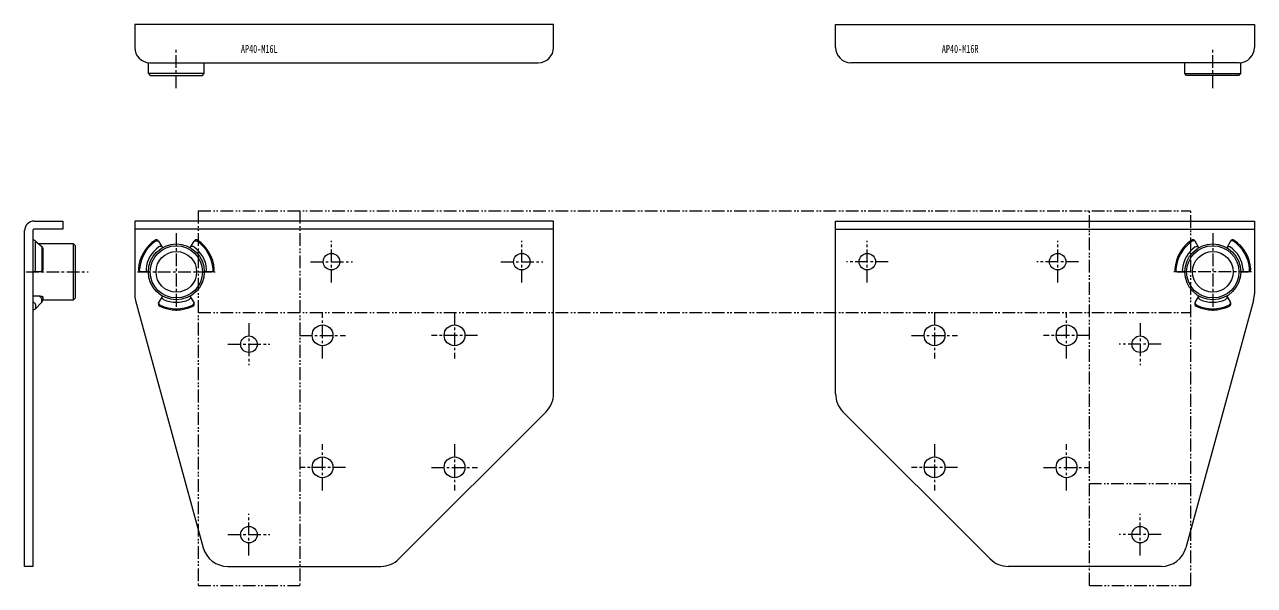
# Model space of a CAD drawing. Units: millimetres on the paper. Extents: x -600 to 3400, y -420 to 2338.
# Drawn here: x 168.7 to 653.1, y 577.8 to 798.7 of the extents above; entities that cross this region are included whole.
import ezdxf
from ezdxf.enums import TextEntityAlignment as Align

# ---------------------------------------------------------------- set-up
doc = ezdxf.new("R2010")
doc.units = ezdxf.units.MM
doc.linetypes.add('CHAIN1', pattern=[8, 5, -1, 1, -1])
doc.linetypes.add('DOUBLE_CHAIN1', pattern=[8.8, 5, -1, 0.6, -0.6, 0.6, -1])
doc.layers.add('0-0', color=7, linetype='Continuous', lineweight=18)
doc.layers.add('0-2', color=4, linetype='DOUBLE_CHAIN1', lineweight=18)
doc.styles.add('ＭＳ ゴシック', font='')
doc.styles.get('ＭＳ ゴシック').set_extended_font_data('MS Gothic')

msp = doc.modelspace()

# ---------------------------------------------------------------- linework, layer by layer
at = {"layer": '0-0', "color": 4, "linetype": 'CHAIN1'}
for p, q in [((228.427, 773.653), (228.427, 788.683)), ((636.728, 773.653), (636.728, 788.683)), ((228.427, 716.547), (228.427, 685.961)), ((289.527, 697.004), (289.527, 713.504)), ((364.527, 697.004), (364.527, 713.504)), ((500.628, 697.004), (500.628, 713.504)), ((575.628, 697.004), (575.628, 713.504)), ((636.728, 716.547), (636.728, 685.961)), ((281.277, 705.254), (297.777, 705.254)), ((356.277, 705.254), (372.777, 705.254)), ((508.878, 705.254), (492.378, 705.254)), ((583.878, 705.254), (567.378, 705.254)), ((169.244, 701.254), (193.651, 701.254)), ((213.134, 701.254), (243.72, 701.254)), ((652.021, 701.254), (621.435, 701.254)), ((286.027, 667.154), (286.027, 685.354)), ((338.027, 685.354), (338.027, 667.154)), ((527.128, 685.354), (527.128, 667.154)), ((579.128, 667.154), (579.128, 685.354)), ((257.027, 681.004), (257.027, 664.504)), ((608.128, 681.004), (608.128, 664.504)), ((276.927, 676.254), (295.127, 676.254)), ((347.127, 676.254), (328.927, 676.254)), ((518.028, 676.254), (536.228, 676.254)), ((588.228, 676.254), (570.028, 676.254)), ((248.777, 672.754), (265.277, 672.754)), ((616.378, 672.754), (599.878, 672.754)), ((286.027, 615.154), (286.027, 633.354)), ((338.027, 633.354), (338.027, 615.154)), ((527.128, 633.354), (527.128, 615.154)), ((579.128, 615.154), (579.128, 633.354)), ((295.127, 624.254), (276.927, 624.254)), ((328.927, 624.254), (347.127, 624.254)), ((536.228, 624.254), (518.028, 624.254)), ((570.028, 624.254), (588.228, 624.254)), ((257.027, 589.504), (257.027, 606.004)), ((608.128, 589.504), (608.128, 606.004)), ((248.777, 597.754), (265.277, 597.754)), ((616.378, 597.754), (599.878, 597.754))]:
    msp.add_line(p, q, dxfattribs=at)
at = {"layer": '0-0'}
for p, q in [((217.427, 779.36), (217.427, 783.683)), ((218.027, 783.653), (371.027, 783.653)), ((647.128, 783.653), (494.128, 783.653)), ((647.728, 779.36), (647.728, 783.683)), ((239.427, 779.36), (217.427, 779.36)), ((625.728, 779.36), (647.728, 779.36)), ((168.651, 585.254), (168.651, 717.504)), ((183.651, 718.054), (172.351, 718.054)), ((377.027, 718.054), (212.027, 718.054)), ((377.027, 653.254), (377.027, 721.254)), ((488.128, 653.254), (488.128, 721.254)), ((488.128, 718.054), (653.128, 718.054)), ((172.866, 713.469), (175.411, 711.223)), ((187.944, 690.254), (187.944, 712.254)), ((221.445, 713.347), (222.927, 710.78)), ((233.927, 710.78), (235.409, 713.347)), ((631.228, 710.78), (629.746, 713.347)), ((643.71, 713.347), (642.228, 710.78)), ((175.415, 711.212), (175.393, 711.24)), ((217.427, 701.254), (214.463, 701.254)), ((242.391, 701.254), (239.427, 701.254)), ((622.764, 701.254), (625.728, 701.254)), ((647.728, 701.254), (650.692, 701.254)), ((174.848, 691.727), (171.851, 691.727)), ((175.832, 691.371), (175.845, 691.162)), ((175.84, 691.107), (175.847, 691.172)), ((212.381, 689.958), (239.013, 592.615)), ((222.927, 691.727), (221.445, 689.16)), ((235.409, 689.16), (233.927, 691.727)), ((652.773, 689.958), (626.142, 592.615)), ((629.746, 689.16), (631.228, 691.727)), ((642.228, 691.727), (643.71, 689.16)), ((316.098, 588.183), (374.098, 646.183)), ((549.057, 588.183), (491.057, 646.183)), ((248.659, 585.254), (309.027, 585.254)), ((616.496, 585.254), (556.128, 585.254))]:
    msp.add_line(p, q, dxfattribs=at)
for points in [[(377.027, 789.653), (377.027, 798.653), (212.027, 798.653), (212.027, 789.653)], [(488.128, 789.653), (488.128, 798.653), (653.128, 798.653), (653.128, 789.653)], [(217.427, 779.36), (218.134, 778.653), (238.72, 778.653), (239.427, 779.36), (239.427, 783.653)], [(647.728, 779.36), (647.021, 778.653), (626.435, 778.653), (625.728, 779.36), (625.728, 783.653)], [(171.851, 717.554), (171.851, 585.254), (168.651, 585.254)], [(172.401, 721.254), (183.651, 721.254), (183.651, 718.054)], [(377.027, 721.254), (212.027, 721.254), (212.027, 692.597)], [(488.128, 721.254), (653.128, 721.254), (653.128, 692.597)], [(172.907, 713.432), (172.68, 713.608), (172.418, 713.74), (172.137, 713.82), (171.851, 713.847)], [(172.218, 701.254), (172.244, 701.254), (172.411, 701.29), (172.63, 701.433), (172.803, 701.669), (172.909, 701.97), (172.938, 702.303), (172.938, 702.304), (172.938, 713.282), (172.938, 713.283), (172.909, 713.425), (172.89, 713.448)], [(175.847, 691.172), (175.851, 691.267), (175.851, 690.254), (187.944, 690.254), (188.651, 690.961), (188.651, 711.547), (187.944, 712.254), (174.244, 712.254)], [(220.269, 713.282), (220.27, 713.283), (220.572, 713.425), (220.885, 713.487), (221.172, 713.461), (221.401, 713.35), (221.512, 713.23), (221.525, 713.208)], [(235.453, 713.35), (235.342, 713.23), (235.329, 713.208)], [(235.453, 713.35), (235.682, 713.461), (235.969, 713.487), (236.282, 713.425), (236.584, 713.283), (236.585, 713.282)], [(629.702, 713.35), (629.473, 713.461), (629.186, 713.487), (628.873, 713.425), (628.571, 713.283), (628.57, 713.282)], [(629.702, 713.35), (629.813, 713.23), (629.826, 713.208)], [(644.886, 713.282), (644.885, 713.283), (644.582, 713.425), (644.27, 713.487), (643.983, 713.461), (643.754, 713.35), (643.643, 713.23), (643.63, 713.208)], [(175.415, 711.212), (175.44, 711.067), (175.44, 711.067), (175.44, 702.316), (175.44, 702.316), (175.415, 701.982), (175.312, 701.679), (175.144, 701.44), (174.93, 701.294), (174.768, 701.255), (174.731, 701.254)], [(175.38, 711.25), (175.552, 711.073), (175.69, 710.865), (175.787, 710.634), (175.839, 710.39)], [(175.839, 710.395), (175.851, 710.24), (175.851, 702.254), (175.844, 702.263)], [(222.806, 710.99), (222.786, 711.021), (222.673, 711.141), (222.439, 711.251), (222.15, 711.276), (221.836, 711.212), (221.535, 711.067), (221.534, 711.067)], [(235.32, 711.067), (235.319, 711.067), (235.018, 711.212), (234.704, 711.276), (234.415, 711.251), (234.181, 711.141), (234.068, 711.021), (234.048, 710.99)], [(629.835, 711.067), (629.835, 711.067), (630.137, 711.212), (630.45, 711.276), (630.74, 711.251), (630.973, 711.141), (631.087, 711.021), (631.107, 710.99)], [(642.349, 710.99), (642.369, 711.021), (642.482, 711.141), (642.715, 711.251), (643.005, 711.276), (643.318, 711.212), (643.62, 711.067), (643.62, 711.067)], [(175.581, 701.571), (175.383, 701.408), (175.073, 701.279), (174.848, 701.254), (171.851, 701.254)], [(175.844, 702.263), (175.804, 701.962), (175.675, 701.688), (175.581, 701.571)], [(214.438, 701.29), (214.227, 701.433), (214.061, 701.669), (213.959, 701.97), (213.931, 702.303), (213.931, 702.304)], [(214.438, 701.29), (214.598, 701.254), (214.623, 701.254)], [(216.482, 702.316), (216.482, 702.316), (216.507, 701.982), (216.609, 701.679), (216.775, 701.44), (216.987, 701.294), (217.148, 701.255), (217.184, 701.254)], [(239.669, 701.254), (239.706, 701.255), (239.867, 701.294), (240.079, 701.44), (240.245, 701.679), (240.347, 701.982), (240.372, 702.316), (240.372, 702.316)], [(242.626, 701.433), (242.416, 701.29), (242.256, 701.254), (242.231, 701.254)], [(242.626, 701.433), (242.793, 701.669), (242.895, 701.97), (242.923, 702.303), (242.923, 702.304)], [(622.528, 701.433), (622.362, 701.669), (622.26, 701.97), (622.232, 702.303), (622.232, 702.304)], [(622.528, 701.433), (622.739, 701.29), (622.899, 701.254), (622.924, 701.254)], [(625.485, 701.254), (625.448, 701.255), (625.288, 701.294), (625.076, 701.44), (624.909, 701.679), (624.808, 701.982), (624.783, 702.316), (624.783, 702.316)], [(648.673, 702.316), (648.673, 702.316), (648.648, 701.982), (648.546, 701.679), (648.38, 701.44), (648.167, 701.294), (648.007, 701.255), (647.97, 701.254)], [(650.717, 701.29), (650.557, 701.254), (650.532, 701.254)], [(650.717, 701.29), (650.927, 701.433), (651.093, 701.669), (651.196, 701.97), (651.224, 702.303), (651.224, 702.304)], [(172.218, 689.299), (172.244, 689.277), (172.411, 689.121), (172.63, 688.867), (172.803, 688.605), (172.909, 688.366), (172.938, 688.175), (172.938, 688.175), (172.938, 686.72)], [(172.938, 686.72), (175.44, 689.262), (175.44, 690.378), (175.44, 690.378), (175.415, 690.567), (175.312, 690.806), (175.144, 691.069), (174.93, 691.327), (174.768, 691.485), (174.731, 691.517)], [(174.848, 691.727), (175.181, 691.699), (175.476, 691.619), (175.699, 691.501), (175.827, 691.361), (175.836, 691.341)], [(175.832, 691.371), (175.844, 691.173), (175.839, 691.105)], [(221.464, 689.121), (221.513, 689.277), (221.525, 689.299)], [(221.464, 689.121), (221.483, 688.867), (221.604, 688.605), (221.813, 688.366), (222.088, 688.175), (222.089, 688.175)], [(223.375, 690.378), (223.374, 690.378), (223.098, 690.567), (222.886, 690.806), (222.763, 691.069), (222.742, 691.327), (222.788, 691.485), (222.806, 691.517)], [(234.048, 691.517), (234.065, 691.485), (234.112, 691.327), (234.091, 691.069), (233.968, 690.806), (233.756, 690.567), (233.48, 690.378), (233.479, 690.378)], [(234.765, 688.175), (234.766, 688.175), (235.041, 688.366), (235.25, 688.605), (235.371, 688.867), (235.39, 689.121), (235.341, 689.277), (235.329, 689.299)], [(630.39, 688.175), (630.389, 688.175), (630.114, 688.366), (629.904, 688.605), (629.783, 688.867), (629.765, 689.121), (629.814, 689.277), (629.826, 689.299)], [(631.107, 691.517), (631.089, 691.485), (631.043, 691.327), (631.063, 691.069), (631.187, 690.806), (631.399, 690.567), (631.675, 690.378), (631.676, 690.378)], [(641.78, 690.378), (641.78, 690.378), (642.057, 690.567), (642.269, 690.806), (642.392, 691.069), (642.413, 691.327), (642.366, 691.485), (642.349, 691.517)], [(643.691, 689.121), (643.672, 688.867), (643.551, 688.605), (643.341, 688.366), (643.067, 688.175), (643.066, 688.175)], [(643.691, 689.121), (643.642, 689.277), (643.63, 689.299)]]:
    msp.add_lwpolyline(points, dxfattribs=at)
for centre, radius in [((228.427, 701.254), 11), ((636.728, 701.254), 11), ((228.427, 701.254), 10.293), ((228.427, 701.254), 8), ((289.527, 705.254), 3.25), ((364.527, 705.254), 3.25), ((500.628, 705.254), 3.25), ((575.628, 705.254), 3.25), ((636.728, 701.254), 10.293), ((636.728, 701.254), 8), ((286.027, 676.254), 4.1), ((338.027, 676.254), 4.1), ((527.128, 676.254), 4.1), ((579.128, 676.254), 4.1), ((257.027, 672.754), 3.25), ((608.128, 672.754), 3.25), ((286.027, 624.254), 4.1), ((338.027, 624.254), 4.1), ((527.128, 624.254), 4.1), ((579.128, 624.254), 4.1), ((257.027, 597.754), 3.25), ((608.128, 597.754), 3.25)]:
    msp.add_circle(centre, radius, dxfattribs=at)
for centre, radius, start, end in [((218.027, 789.653), 6, 180, 270), ((371.027, 789.653), 6, 270, 360), ((494.128, 789.653), 6, 180, 270), ((647.128, 789.653), 6, 270, 360), ((172.401, 717.504), 3.75, 90, 180), ((172.351, 717.554), 0.5, 90, 180), ((228.427, 701.254), 15, 124.09604, 175.90396), ((228.427, 701.254), 14.534, 124.14578, 175.85422), ((220.579, 712.847), 1, 30, 124.09604), ((236.275, 712.847), 1, 55.90396, 150), ((228.427, 701.254), 14.534, 4.14578, 55.85422), ((228.427, 701.254), 15, 4.09604, 55.90396), ((636.728, 701.254), 15, 124.09604, 175.90396), ((636.728, 701.254), 14.534, 124.14578, 175.85422), ((628.88, 712.847), 1, 30, 124.09604), ((644.576, 712.847), 1, 55.90396, 150), ((636.728, 701.254), 14.534, 4.14578, 55.85422), ((636.728, 701.254), 15, 4.09604, 55.90396), ((228.427, 701.254), 11.992, 125.08387, 174.91613), ((228.427, 701.254), 11.992, 5.08387, 54.91613), ((636.728, 701.254), 11.992, 125.08387, 174.91613), ((636.728, 701.254), 11.992, 5.08387, 54.91613), ((214.463, 702.254), 1, 175.90396, 270), ((242.391, 702.254), 1, 270, 4.09604), ((622.764, 702.254), 1, 175.90396, 270), ((650.692, 702.254), 1, 270, 4.09604), ((174.448, 690.254), 1.403, 315, 0), ((222.027, 692.597), 10, 180, 195.30085), ((222.311, 688.66), 1, 150, 244.09604), ((228.427, 701.254), 14.534, 244.14578, 295.85422), ((228.427, 701.254), 11.992, 245.08387, 294.91613), ((234.543, 688.66), 1, 295.90396, 30), ((630.612, 688.66), 1, 150, 244.09604), ((636.728, 701.254), 14.534, 244.14578, 295.85422), ((636.728, 701.254), 11.992, 245.08387, 294.91613), ((642.844, 688.66), 1, 295.90396, 30), ((643.128, 692.597), 10, 344.69915, 0), ((171.851, 687.754), 1.5, 270, 316.42865), ((228.427, 701.254), 15, 244.09604, 295.90396), ((636.728, 701.254), 15, 244.09604, 295.90396), ((367.027, 653.254), 10, 315, 0), ((498.128, 653.254), 10, 180, 225), ((248.659, 595.254), 10, 195.30085, 270), ((616.496, 595.254), 10, 270, 344.69915), ((309.027, 595.254), 10, 270, 315), ((556.128, 595.254), 10, 225, 270)]:
    msp.add_arc(centre, radius, start, end, dxfattribs=at)
at = {"layer": '0-2'}
for p, q in [((237.027, 725.254), (628.128, 725.254)), ((237.027, 725.254), (237.027, 577.754)), ((277.027, 725.254), (277.027, 577.754)), ((588.128, 577.754), (588.128, 725.254)), ((628.128, 577.754), (628.128, 725.254)), ((237.027, 685.254), (628.128, 685.254)), ((628.128, 617.754), (588.128, 617.754)), ((237.027, 577.754), (277.027, 577.754)), ((588.128, 577.754), (628.128, 577.754))]:
    msp.add_line(p, q, dxfattribs=at)

# ---------------------------------------------------------------- texts
at = {"layer": '0-0', "style": 'ＭＳ ゴシック', "width": 0.75}
for s, p in [('AP40-M16L', (253.87, 786.57)), ('AP40-M16R', (529.971, 786.57))]:
    msp.add_text(s, height=3.152, dxfattribs=at).set_placement(p, align=Align.BOTTOM_LEFT)

doc.saveas('drawing.dxf')
